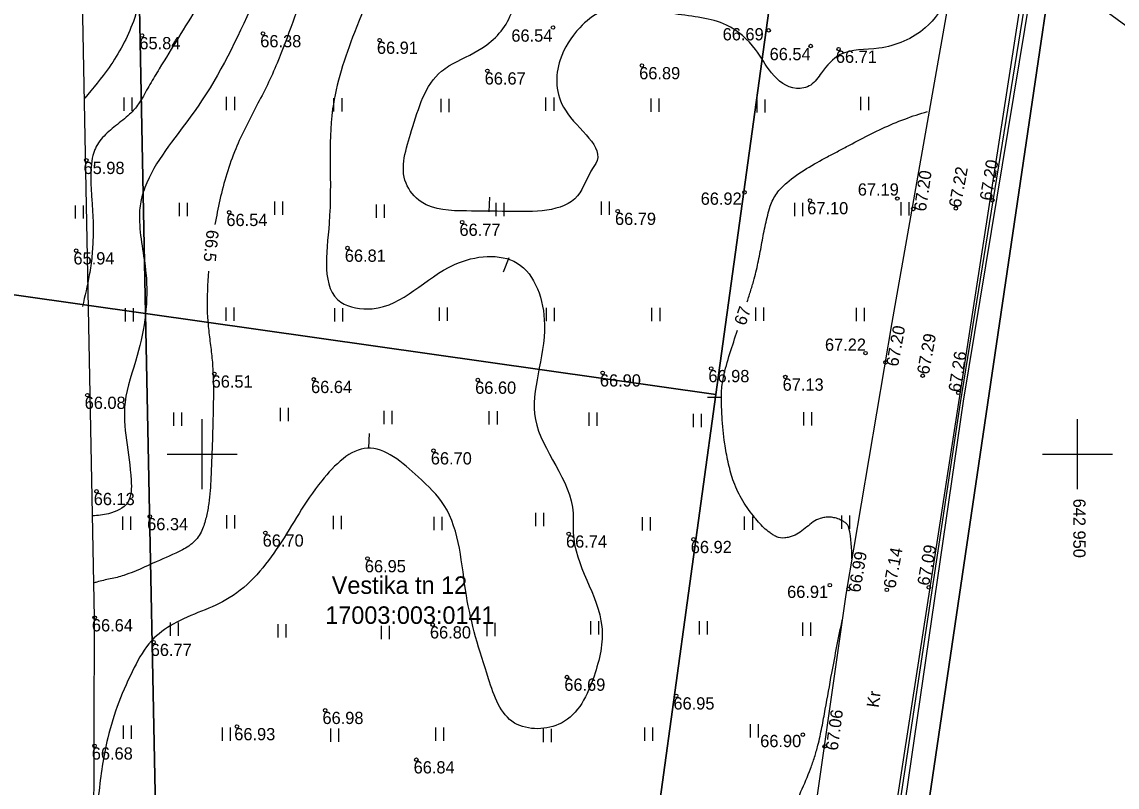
# Model space of a CAD drawing. Extents: x 642676 to 643174, y 6457928 to 6458389.
# Drawn here: x 642889.7 to 642952.3, y 6458181 to 6458224.7 of the extents above; entities that cross this region are included whole.
import ezdxf

# ---------------------------------------------------------------- set-up
doc = ezdxf.new("R2010")
doc.units = 0
for name, color, linetype in [('HALJASTUS', 7, 'Continuous'), ('HORISONTAAL', 7, 'Continuous'), ('KORGUS-EH2000', 7, 'Continuous'), ('MOOTPIIR', 7, 'Continuous'), ('PIIR', 7, 'Continuous'), ('TEE', 7, 'Continuous'), ('VORK', 7, 'Continuous'), ('VTRASS', 7, 'Continuous')]:
    doc.layers.add(name, color=color, linetype=linetype)

msp = doc.modelspace()

# ---------------------------------------------------------------- linework, layer by layer
at = {"layer": 'HALJASTUS'}
for p, q in [((642895.526, 6458220.38), (642895.526, 6458219.62)), ((642895.986, 6458220.38), (642895.986, 6458219.62)), ((642901.38, 6458220.43), (642901.38, 6458219.67)), ((642901.84, 6458220.43), (642901.84, 6458219.67)), ((642907.51, 6458220.355), (642907.51, 6458219.595)), ((642907.97, 6458220.355), (642907.97, 6458219.595)), ((642919.619, 6458220.38), (642919.619, 6458219.62)), ((642920.079, 6458220.38), (642920.079, 6458219.62)), ((642937.608, 6458220.43), (642937.608, 6458219.67)), ((642938.068, 6458220.43), (642938.068, 6458219.67)), ((642913.64, 6458220.305), (642913.64, 6458219.545)), ((642914.1, 6458220.305), (642914.1, 6458219.545)), ((642925.624, 6458220.33), (642925.624, 6458219.57)), ((642926.084, 6458220.33), (642926.084, 6458219.57)), ((642931.679, 6458220.28), (642931.679, 6458219.52)), ((642932.139, 6458220.28), (642932.139, 6458219.52)), ((642892.749, 6458214.222), (642892.749, 6458213.462)), ((642893.209, 6458214.222), (642893.209, 6458213.462)), ((642898.678, 6458214.372), (642898.678, 6458213.612)), ((642899.138, 6458214.372), (642899.138, 6458213.612)), ((642904.132, 6458214.447), (642904.132, 6458213.687)), ((642904.592, 6458214.447), (642904.592, 6458213.687)), ((642909.937, 6458214.272), (642909.937, 6458213.512)), ((642910.397, 6458214.272), (642910.397, 6458213.512)), ((642916.767, 6458214.372), (642916.767, 6458213.612)), ((642917.227, 6458214.372), (642917.227, 6458213.612)), ((642922.797, 6458214.447), (642922.797, 6458213.687)), ((642923.257, 6458214.447), (642923.257, 6458213.687)), ((642933.83, 6458214.372), (642933.83, 6458213.612)), ((642934.29, 6458214.372), (642934.29, 6458213.612)), ((642939.91, 6458214.397), (642939.91, 6458213.637)), ((642940.37, 6458214.397), (642940.37, 6458213.637)), ((642895.601, 6458208.339), (642895.601, 6458207.579)), ((642896.061, 6458208.339), (642896.061, 6458207.579)), ((642901.355, 6458208.389), (642901.355, 6458207.629)), ((642901.815, 6458208.389), (642901.815, 6458207.629)), ((642907.56, 6458208.339), (642907.56, 6458207.579)), ((642908.02, 6458208.339), (642908.02, 6458207.579)), ((642913.54, 6458208.389), (642913.54, 6458207.629)), ((642914, 6458208.389), (642914, 6458207.629)), ((642919.644, 6458208.364), (642919.644, 6458207.604)), ((642920.104, 6458208.364), (642920.104, 6458207.604)), ((642925.674, 6458208.364), (642925.674, 6458207.604)), ((642926.134, 6458208.364), (642926.134, 6458207.604)), ((642931.604, 6458208.389), (642931.604, 6458207.629)), ((642932.064, 6458208.389), (642932.064, 6458207.629)), ((642937.358, 6458208.364), (642937.358, 6458207.604)), ((642937.818, 6458208.364), (642937.818, 6458207.604)), ((642898.368, 6458202.381), (642898.368, 6458201.621)), ((642898.828, 6458202.381), (642898.828, 6458201.621)), ((642904.448, 6458202.656), (642904.448, 6458201.896)), ((642904.908, 6458202.656), (642904.908, 6458201.896)), ((642910.378, 6458202.481), (642910.378, 6458201.721)), ((642910.838, 6458202.481), (642910.838, 6458201.721)), ((642916.382, 6458202.456), (642916.382, 6458201.696)), ((642916.842, 6458202.456), (642916.842, 6458201.696)), ((642922.087, 6458202.381), (642922.087, 6458201.621)), ((642922.547, 6458202.381), (642922.547, 6458201.621)), ((642928.041, 6458202.306), (642928.041, 6458201.546)), ((642928.501, 6458202.306), (642928.501, 6458201.546)), ((642934.346, 6458202.406), (642934.346, 6458201.646)), ((642934.806, 6458202.406), (642934.806, 6458201.646)), ((642919.034, 6458196.648), (642919.034, 6458195.888)), ((642919.494, 6458196.648), (642919.494, 6458195.888)), ((642895.441, 6458196.448), (642895.441, 6458195.688)), ((642895.901, 6458196.448), (642895.901, 6458195.688)), ((642901.396, 6458196.523), (642901.396, 6458195.763)), ((642901.856, 6458196.523), (642901.856, 6458195.763)), ((642907.475, 6458196.473), (642907.475, 6458195.713)), ((642907.935, 6458196.473), (642907.935, 6458195.713)), ((642913.23, 6458196.423), (642913.23, 6458195.663)), ((642913.69, 6458196.423), (642913.69, 6458195.663)), ((642925.139, 6458196.397), (642925.139, 6458195.637)), ((642925.599, 6458196.397), (642925.599, 6458195.637)), ((642930.968, 6458196.448), (642930.968, 6458195.688)), ((642931.428, 6458196.448), (642931.428, 6458195.688)), ((642936.523, 6458196.498), (642936.523, 6458195.738)), ((642936.983, 6458196.498), (642936.983, 6458195.738)), ((642898.168, 6458190.389), (642898.168, 6458189.629)), ((642898.628, 6458190.389), (642898.628, 6458189.629)), ((642916.257, 6458190.364), (642916.257, 6458189.604)), ((642916.717, 6458190.364), (642916.717, 6458189.604)), ((642922.187, 6458190.464), (642922.187, 6458189.704)), ((642922.647, 6458190.464), (642922.647, 6458189.704)), ((642928.391, 6458190.464), (642928.391, 6458189.704)), ((642928.851, 6458190.464), (642928.851, 6458189.704)), ((642934.296, 6458190.389), (642934.296, 6458189.629)), ((642934.756, 6458190.389), (642934.756, 6458189.629)), ((642904.323, 6458190.289), (642904.323, 6458189.529)), ((642904.783, 6458190.289), (642904.783, 6458189.529)), ((642910.227, 6458190.189), (642910.227, 6458189.429)), ((642910.687, 6458190.189), (642910.687, 6458189.429)), ((642895.491, 6458184.506), (642895.491, 6458183.746)), ((642895.951, 6458184.506), (642895.951, 6458183.746)), ((642901.145, 6458184.381), (642901.145, 6458183.621)), ((642901.605, 6458184.381), (642901.605, 6458183.621)), ((642907.325, 6458184.331), (642907.325, 6458183.571)), ((642907.785, 6458184.331), (642907.785, 6458183.571)), ((642913.33, 6458184.381), (642913.33, 6458183.621)), ((642913.79, 6458184.381), (642913.79, 6458183.621)), ((642919.485, 6458184.306), (642919.485, 6458183.546)), ((642919.945, 6458184.306), (642919.945, 6458183.546)), ((642925.264, 6458184.381), (642925.264, 6458183.621)), ((642925.724, 6458184.381), (642925.724, 6458183.621)), ((642931.294, 6458184.581), (642931.294, 6458183.821)), ((642931.754, 6458184.581), (642931.754, 6458183.821))]:
    msp.add_line(p, q, dxfattribs=at)
at = {"layer": 'HORISONTAAL'}
for p, q in [((642916.398, 6458213.846), (642916.423, 6458214.69)), ((642917.514, 6458211.215), (642917.192, 6458210.396)), ((642928.867, 6458203.262), (642929.664, 6458203.262)), ((642909.528, 6458200.358), (642909.553, 6458201.177))]:
    msp.add_line(p, q, dxfattribs=at)
for points in [[(642893.727, 6458239.312), (642895.697, 6458237.661), (642897.631, 6458235.602), (642898.301, 6458233.443), (642897.061, 6458228.33), (642896.069, 6458224.732), (642894.68, 6458222.101), (642893.291, 6458220.339)], [(642906.833, 6458237.004), (642905.965, 6458234.596), (642904.501, 6458229.807), (642902.716, 6458225.365), (642899.541, 6458219.558), (642896.838, 6458215.513), (642896.49, 6458214.421), (642896.416, 6458213.478), (642896.788, 6458210.351), (642896.292, 6458205.636), (642895.598, 6458202.98), (642895.945, 6458198.513), (642895.746, 6458197.248), (642894.655, 6458196.603), (642893.737, 6458196.478)], [(642942.671, 6458226.084), (642941.307, 6458224.372), (642938.653, 6458223.206), (642936.446, 6458222.834), (642935.38, 6458221.791), (642934.759, 6458221.096), (642933.941, 6458220.898), (642932.527, 6458221.791), (642931.61, 6458223.131), (642929.948, 6458224.521), (642926.997, 6458225.166), (642922.78, 6458225.29), (642921.565, 6458224.372), (642920.449, 6458222.536), (642920.746, 6458219.657), (642922.483, 6458216.605), (642922.334, 6458216.381), (642921.441, 6458214.768), (642917.473, 6458213.875), (642915.092, 6458213.9), (642912.512, 6458214.421), (642911.644, 6458215.488), (642911.967, 6458218.491), (642913.678, 6458221.89), (642914.1, 6458222.188), (642915.985, 6458223.206), (642917.646, 6458225.166), (642917.77, 6458227.052), (642916.133, 6458230.601), (642916.53, 6458232.09), (642917.82, 6458234.051), (642917.77, 6458235.068), (642917.671, 6458235.142), (642916.704, 6458235.44), (642915.116, 6458234.77), (642913.331, 6458232.537), (642911.223, 6458229.311), (642908.693, 6458224.099), (642907.453, 6458219.731), (642907.254, 6458213.205), (642907.924, 6458208.688), (642909.71, 6458208.316), (642914.422, 6458210.847), (642917.993, 6458210.922), (642919.556, 6458207.422), (642919.035, 6458201.988), (642921.193, 6458196.627), (642921.193, 6458195.511), (642922.83, 6458190.15), (642922.383, 6458187.321), (642920.523, 6458184.641), (642917.845, 6458184.641), (642916.357, 6458187.172), (642915.092, 6458191.937), (642913.827, 6458197.074), (642912.339, 6458198.712), (642909.437, 6458200.35), (642906.833, 6458198.489), (642904.377, 6458194.766), (642901.55, 6458191.788), (642898.35, 6458190.299), (642897.11, 6458189.344), (642896.118, 6458187.805), (642894.605, 6458183.785), (642894.085, 6458180.559), (642893.861, 6458177.333), (642894.085, 6458173.387), (642893.787, 6458170.235), (642891.976, 6458164.85), (642890.91, 6458160.532), (642889.397, 6458155.99), (642887.388, 6458153.31), (642885.627, 6458152.045), (642883.37, 6458150.853), (642880.518, 6458150.109)], [(642910.172, 6458235.478), (642909.159, 6458234.234), (642908.69, 6458233.584), (642908.262, 6458232.903), (642907.983, 6458232.333), (642907.748, 6458231.744), (642906.868, 6458229.398), (642906.024, 6458227.04), (642905.174, 6458224.685), (642904.278, 6458222.35), (642903.723, 6458221.113), (642903.107, 6458219.903), (642902.486, 6458218.692), (642901.915, 6458217.454), (642901.014, 6458214.535), (642900.726, 6458213.132)], [(642900.731, 6458227.397), (642899.727, 6458225.602), (642898.645, 6458223.811), (642897.551, 6458222.025), (642897.02, 6458221.134), (642896.511, 6458220.243), (642896.37, 6458220.018), (642895.853, 6458219.432), (642895.054, 6458218.768), (642894.308, 6458218.091), (642894.015, 6458217.697), (642893.9, 6458217.477), (642893.809, 6458217.239), (642893.671, 6458216.577), (642893.637, 6458215.909), (642893.666, 6458215.029), (642893.723, 6458214.149), (642893.769, 6458213.269), (642893.766, 6458212.39), (642893.74, 6458211.851), (642893.703, 6458211.311), (642893.551, 6458210.244), (642893.165, 6458208.442)], [(642931.134, 6458208.716), (642931.342, 6458209.37), (642931.535, 6458210.028), (642931.777, 6458211.056), (642931.975, 6458212.097), (642932.183, 6458213.14), (642932.307, 6458213.658), (642932.453, 6458214.173), (642932.821, 6458214.906), (642933.086, 6458215.227), (642933.395, 6458215.513), (642934.529, 6458216.324), (642935.727, 6458217.002), (642936.35, 6458217.329), (642936.97, 6458217.66), (642938.214, 6458218.31), (642940.786, 6458219.384), (642941.431, 6458219.583)], [(642900.358, 6458210.461), (642900.285, 6458208.27), (642900.348, 6458207.305), (642900.461, 6458206.34), (642900.571, 6458205.375), (642900.628, 6458204.408), (642900.628, 6458202.476), (642900.499, 6458198.657), (642900.458, 6458197.921), (642900.38, 6458197.19), (642900.244, 6458196.462), (642900.147, 6458196.1), (642900.028, 6458195.739), (642899.563, 6458195.027), (642899.402, 6458194.881), (642899.234, 6458194.751), (642898.87, 6458194.537), (642897.369, 6458193.851), (642895.524, 6458193.078), (642895.143, 6458192.965), (642894.754, 6458192.877), (642893.98, 6458192.692), (642893.787, 6458192.632)], [(642937.116, 6458194.022), (642936.942, 6458195.784), (642936.885, 6458195.938), (642936.766, 6458196.063), (642936.611, 6458196.167), (642936.446, 6458196.255), (642936.164, 6458196.359), (642935.869, 6458196.4), (642935.577, 6458196.388), (642935.305, 6458196.33), (642934.911, 6458196.131), (642934.537, 6458195.843), (642934.162, 6458195.55), (642933.767, 6458195.337), (642933.534, 6458195.265), (642933.284, 6458195.217), (642932.8, 6458195.287), (642932.607, 6458195.397), (642932.423, 6458195.519), (642932.084, 6458195.799), (642931.486, 6458196.478), (642930.807, 6458197.467), (642930.32, 6458198.538), (642930.043, 6458199.569), (642929.851, 6458200.603), (642929.697, 6458202.161), (642929.675, 6458202.683), (642929.669, 6458203.541), (642929.701, 6458203.97), (642929.774, 6458204.395), (642930.146, 6458205.757), (642930.582, 6458207.092)], [(642927.849, 6458172.615), (642929.25, 6458173.38), (642929.944, 6458173.783), (642930.634, 6458174.202), (642932.073, 6458175.839), (642933.04, 6458178.147), (642933.319, 6458178.796), (642933.612, 6458179.44), (642934.206, 6458180.725), (642934.75, 6458182.027), (642934.981, 6458182.692), (642935.173, 6458183.371), (642935.4, 6458184.396), (642935.595, 6458185.427), (642935.967, 6458187.491), (642936.569, 6458190.568)]]:
    msp.add_spline(points, degree=3, dxfattribs=at)
at = {"layer": 'KORGUS-EH2000'}
for centre in [(642903.474, 6458224.041), (642920.044, 6458224.386), (642932.361, 6458224.221), (642896.569, 6458223.927), (642910.137, 6458223.665), (642934.757, 6458223.324), (642936.353, 6458223.152), (642925.119, 6458222.212), (642916.294, 6458221.911), (642893.38, 6458216.798), (642930.983, 6458214.967), (642939.708, 6458214.61), (642934.717, 6458214.497), (642940.627, 6458214.018), (642943.048, 6458214.055), (642945.133, 6458214.511), (642901.54, 6458213.826), (642923.737, 6458213.89), (642914.853, 6458213.262), (642892.803, 6458211.631), (642908.304, 6458211.784), (642937.889, 6458205.78), (642939.035, 6458205.255), (642922.874, 6458204.653), (642929.072, 6458204.902), (642900.696, 6458204.591), (642906.375, 6458204.282), (642915.749, 6458204.241), (642933.313, 6458204.416), (642941.152, 6458204.488), (642893.444, 6458203.376), (642943.189, 6458203.51), (642913.216, 6458200.201), (642893.963, 6458197.88), (642897.013, 6458196.442), (642903.611, 6458195.505), (642920.939, 6458195.449), (642928.066, 6458195.135), (642909.448, 6458194.039), (642935.851, 6458192.52), (642936.934, 6458192.301), (642939.112, 6458192.248), (642941.508, 6458192.39), (642893.857, 6458190.662), (642913.166, 6458190.258), (642897.218, 6458189.258), (642920.842, 6458187.268), (642927.076, 6458186.198), (642907.028, 6458185.369), (642901.99, 6458184.441), (642934.309, 6458183.974), (642893.85, 6458183.336), (642935.557, 6458183.306), (642912.235, 6458182.545)]:
    msp.add_circle(centre, 0.1, dxfattribs=at)
at = {"layer": 'MOOTPIIR'}
msp.add_lwpolyline([(642893.857, 6458190.662), (642892.703, 6458249.544), (642899.68, 6458249.265), (642913.979, 6458247.489), (642931.506, 6458245.42), (642938.862, 6458244.524), (642944.212, 6458244.259), (642950.165, 6458243.675), (642943.475, 6458203.034), (642937.384, 6458161.064), (642934.296, 6458138.104), (642928.935, 6458094.803), (642925.504, 6458067.467), (642906.161, 6458066.41), (642874.708, 6458062.983), (642873.578, 6458066.749), (642872.182, 6458141.045), (642867.441, 6458173.895), (642867.503, 6458179.625), (642874.326, 6458179.383), (642893.808, 6458177.409)], close=True, dxfattribs=at)
at = {"layer": 'PIIR'}
msp.add_lwpolyline([(642924.66, 6458169.35), (642929.35, 6458203.42), (642934.04, 6458237.49), (642896.08, 6458243), (642858.12, 6458248.5), (642858.5, 6458271.35), (642861.88, 6458270.86), (642899.18, 6458275.6), (642940, 6458280.78), (642942.59, 6458299.6), (642946.13, 6458325.36), (642949.67, 6458351.11), (642953.82, 6458381.25), (642913.29, 6458378.12), (642896.66, 6458376.84), (642896.46, 6458381.88), (642972, 6458388.99), (642972.12, 6458387.69), (642961.82, 6458317.88), (642948.51, 6458227.63), (642937.15, 6458150.56)], dxfattribs=at)
for points in [[(642858.12, 6458248.5), (642896.08, 6458243), (642896.77, 6458208.04), (642864.18, 6458212.67)], [(642896.08, 6458243), (642934.04, 6458237.49), (642929.35, 6458203.42), (642896.77, 6458208.04)], [(642948.51, 6458227.63), (643006.63, 6458185.1), (643088.4, 6458127.55), (643174.28, 6458068.11), (643143.13, 6458022.84), (643137.4, 6458013.52), (643133.49, 6458006.01), (643128.98, 6457989.12), (643032.33, 6458001.79), (642984.83, 6458009.15), (642925.55, 6458018.54), (642926.48, 6458023.89), (642920.43, 6458024.91), (642928.75, 6458072.47), (642937.15, 6458150.56)], [(642864.18, 6458212.67), (642896.77, 6458208.04), (642897.46, 6458173.1), (642870.24, 6458176.84)], [(642896.77, 6458208.04), (642929.35, 6458203.42), (642924.66, 6458169.35), (642897.46, 6458173.1)]]:
    msp.add_lwpolyline(points, close=True, dxfattribs=at)
at = {"layer": 'TEE'}
for points in [[(642946.073, 6458245.405), (642939.403, 6458207.525), (642936.776, 6458191.979), (642932.348, 6458161.037), (642921.256, 6458067.332)], [(642950.055, 6458244.762), (642943.306, 6458202.944), (642939.178, 6458175.682), (642935.65, 6458149.622), (642925.265, 6458066.706)]]:
    msp.add_lwpolyline(points, dxfattribs=at)
at = {"layer": 'VORK'}
for p, q in [((642900, 6458198), (642900, 6458202)), ((642950, 6458198), (642950, 6458202)), ((642898, 6458200), (642902, 6458200)), ((642948, 6458200), (642952, 6458200))]:
    msp.add_line(p, q, dxfattribs=at)
at = {"layer": 'VTRASS'}
msp.add_lwpolyline([(642925.232, 6458066.71), (642928.584, 6458093.622), (642930.435, 6458109.769), (642932.111, 6458124.413), (642933.888, 6458141.411), (642934.388, 6458146.017), (642935.189, 6458151.349), (642937.791, 6458167.822), (642940.092, 6458182.792), (642949.9, 6458246.139), (642950.051, 6458247.07)], dxfattribs=at)

# ---------------------------------------------------------------- texts
at = {"layer": 'HORISONTAAL'}
for s, rotation, p in [('66.5', 264.27007, (642900.261, 6458212.847)), ('67', 71.06327, (642931.027, 6458207.309))]:
    msp.add_text(s, height=0.7, rotation=rotation, dxfattribs=at).set_placement(p)
at = {"layer": 'KORGUS-EH2000'}
for s, p in [('66.54', (642917.662, 6458223.575)), ('66.69', (642929.732, 6458223.65)), ('65.84', (642896.414, 6458223.141)), ('66.38', (642903.319, 6458223.255)), ('66.91', (642909.982, 6458222.879)), ('66.54', (642932.415, 6458222.518)), ('66.71', (642936.198, 6458222.366)), ('66.67', (642916.139, 6458221.125)), ('66.89', (642924.964, 6458221.426)), ('65.98', (642893.225, 6458216.012)), ('67.19', (642937.451, 6458214.78)), ('66.92', (642928.476, 6458214.256)), ('67.10', (642934.562, 6458213.711)), ('66.54', (642901.385, 6458213.04)), ('66.79', (642923.582, 6458213.104)), ('66.77', (642914.698, 6458212.476)), ('66.81', (642908.149, 6458210.998)), ('65.94', (642892.648, 6458210.845)), ('67.22', (642935.576, 6458205.912)), ('66.98', (642928.917, 6458204.116)), ('66.51', (642900.541, 6458203.805)), ('66.64', (642906.22, 6458203.496)), ('66.60', (642915.594, 6458203.455)), ('66.90', (642922.719, 6458203.867)), ('67.13', (642933.158, 6458203.63)), ('66.08', (642893.289, 6458202.59)), ('66.70', (642913.061, 6458199.415)), ('66.13', (642893.808, 6458197.094)), ('66.34', (642896.858, 6458195.656)), ('66.70', (642903.456, 6458194.719)), ('66.74', (642920.784, 6458194.663)), ('66.92', (642927.911, 6458194.349)), ('66.95', (642909.293, 6458193.253)), ('66.91', (642933.414, 6458191.788)), ('66.64', (642893.702, 6458189.876)), ('66.80', (642913.011, 6458189.472)), ('66.77', (642897.063, 6458188.472)), ('66.69', (642920.687, 6458186.482)), ('66.95', (642926.921, 6458185.412)), ('66.98', (642906.873, 6458184.583)), ('66.93', (642901.835, 6458183.655)), ('66.90', (642931.877, 6458183.263)), ('66.68', (642893.695, 6458182.55)), ('66.84', (642912.08, 6458181.759))]:
    msp.add_text(s, height=0.7, dxfattribs=at).set_placement(p)
for s, rotation, p in [('67.20', 80.39346, (642945.094, 6458214.457)), ('67.20', 81.70354, (642941.339, 6458213.847)), ('67.22', 79.61715, (642943.323, 6458214.054)), ('67.20', 79.51459, (642939.745, 6458204.977)), ('67.29', 79.64354, (642941.508, 6458204.524)), ('67.26', 81.07461, (642943.306, 6458203.513)), ('67.09', 79.51459, (642941.52, 6458192.452)), ('66.99', 80.18042, (642937.583, 6458192.068)), ('67.14', 79.51459, (642939.591, 6458192.296)), ('67.06', 82.35945, (642936.302, 6458183.04))]:
    msp.add_text(s, height=0.7, rotation=rotation, dxfattribs=at).set_placement(p)
at = {"layer": 'PIIR'}
for s, p in [('Vestika tn 12', (642907.405, 6458192.02)), ('17003:003:0141', (642907.033, 6458190.307))]:
    msp.add_text(s, height=1, dxfattribs=at).set_placement(p)
at = {"layer": 'TEE'}
msp.add_text('Kr', height=0.6997, rotation=82.2808, dxfattribs=at).set_placement((642938.644, 6458185.491))
at = {"layer": 'VORK'}
msp.add_text('642 950', height=0.7, rotation=270, dxfattribs=at).set_placement((642949.761, 6458197.462))

doc.saveas('drawing.dxf')
